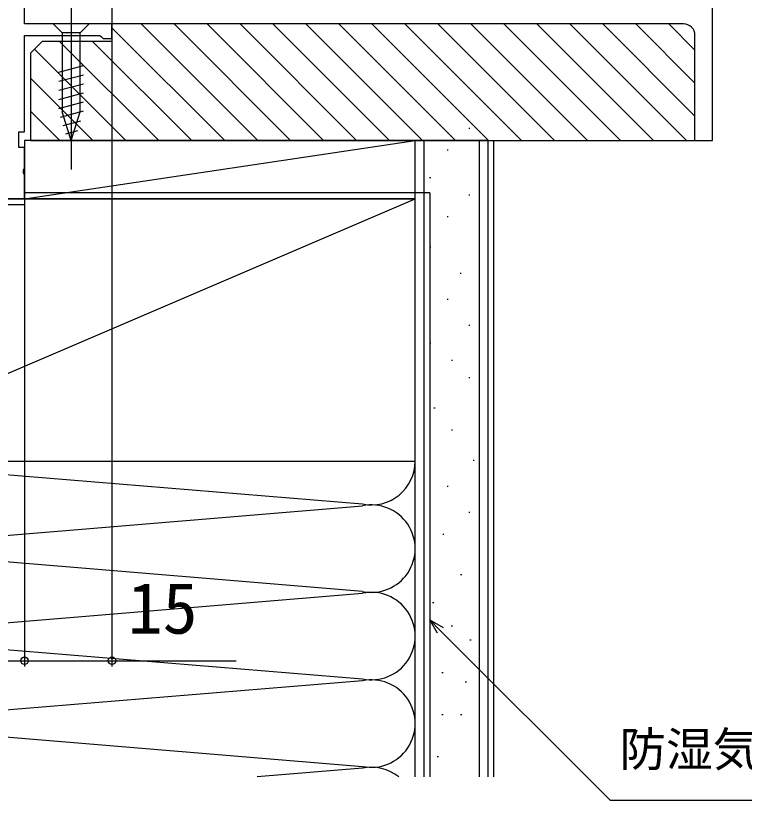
# Model space of a CAD drawing. Units: millimetres, scale not verified. Extents: x -525 to 525, y -783 to 779.
# Drawn here: x -235.8 to -110.8, y 367.1 to 501.7 of the extents above; entities that cross this region are included whole.
import ezdxf
from ezdxf.enums import TextEntityAlignment as Align

# ---------------------------------------------------------------- set-up
doc = ezdxf.new("R2010")
doc.units = ezdxf.units.MM
doc.header["$LTSCALE"] = 4
for name, color, linetype in [('0-2_YKK_11', 7, 'Continuous'), ('0-3_YKK_12', 2, 'Continuous'), ('0-4_YKK_13', 4, 'Continuous'), ('0-5_YKK_D', 6, 'Continuous'), ('0-7_YSS_K', 3, 'Continuous'), ('0-8_YSS_KE', 3, 'Continuous')]:
    doc.layers.add(name, color=color, linetype=linetype)
doc.styles.add('ＭＳ ゴシック', font='')
doc.styles.get('ＭＳ ゴシック').set_extended_font_data('MS Gothic')

msp = doc.modelspace()

# ---------------------------------------------------------------- linework, layer by layer
at = {"layer": '0-2_YKK_11'}
msp.add_lwpolyline([(-346.05, 460.3), (-286.75, 460.3), (-286.75, 440.3), (-284.25, 440.3), (-284.25, 470.3), (-234.25, 470.3), (-234.25, 474.376), (-234.438, 474.766), (-234.438, 475.234), (-234.25, 475.625), (-234.25, 479.1), (-235.25, 479.1), (-235.25, 481.8), (-234.25, 481.8), (-234.25, 498.3), (-221.342, 498.3), (-221.046, 498.05), (-220.75, 497.8), (-219.25, 497.8), (-219.25, 500.3), (-234.25, 500.3), (-234.25, 509.3), (-239.05, 509.3)], dxfattribs=at)
at = {"layer": '0-3_YKK_12'}
msp.add_line((-219.25, 629.283), (-219.25, 498.3), dxfattribs=at)
at = {"layer": '0-4_YKK_13'}
for p, q in [((-226.25, 505.3), (-226.25, 475.3)), ((-223.15, 500.3), (-229.35, 500.3)), ((-229.35, 500.3), (-227.8, 498.75)), ((-223.15, 500.3), (-224.7, 498.75)), ((-227.8, 498.75), (-227.8, 485.216)), ((-224.7, 498.75), (-227.8, 498.75)), ((-224.7, 485.216), (-224.7, 498.75)), ((-228.35, 492.006), (-224.15, 493.131)), ((-228.35, 490.453), (-224.15, 491.579)), ((-228.35, 488.9), (-224.15, 490.026)), ((-228.35, 487.347), (-224.15, 488.473)), ((-228.35, 485.794), (-224.15, 486.92)), ((-228.091, 484.311), (-224.15, 485.367)), ((-226.25, 480.3), (-227.8, 485.216)), ((-226.25, 480.3), (-224.7, 485.216)), ((-227.64, 482.879), (-224.604, 483.692)), ((-227.188, 481.447), (-225.138, 481.996))]:
    msp.add_line(p, q, dxfattribs=at)
at = {"layer": '0-5_YKK_D'}
for p, q in [((-219.25, 498.3), (-219.25, 390.079)), ((-234.25, 470.8), (-234.25, 390.079)), ((-234.25, 469.8), (-234.25, 390.079)), ((-284.25, 391.079), (-234.25, 391.079))]:
    msp.add_line(p, q, dxfattribs=at)
for points in [[(-163.429, 395.807), (-164.749, 398.093), (-162.462, 396.773)], [(-164.749, 398.093), (-162.945, 396.29), (-133.798, 367.142), (-12.794, 367.144)], [(-234.25, 391.079), (-219.25, 391.079), (-197.973, 391.079)]]:
    msp.add_lwpolyline(points, dxfattribs=at)
for centre in [(-234.25, 391.079), (-234.25, 391.079), (-219.25, 391.079)]:
    msp.add_circle(centre, 0.637, dxfattribs=at)
at = {"layer": '0-7_YSS_K'}
for p, q in [((-219.25, 499.632), (-199.918, 480.3)), ((-214.261, 500.3), (-194.261, 480.3)), ((-208.604, 500.3), (-188.604, 480.3)), ((-202.948, 500.3), (-182.948, 480.3)), ((-197.291, 500.3), (-177.291, 480.3)), ((-191.634, 500.3), (-171.634, 480.3)), ((-185.977, 500.3), (-165.977, 480.3)), ((-180.32, 500.3), (-160.32, 480.3)), ((-174.663, 500.3), (-154.663, 480.3)), ((-169.006, 500.3), (-149.006, 480.3)), ((-163.35, 500.3), (-143.35, 480.3)), ((-157.693, 500.3), (-137.693, 480.3)), ((-152.036, 500.3), (-132.036, 480.3)), ((-146.379, 500.3), (-126.379, 480.3)), ((-140.722, 500.3), (-120.722, 480.3)), ((-135.065, 500.3), (-119.25, 484.485)), ((-129.408, 500.3), (-119.25, 490.142)), ((-123.752, 500.3), (-119.25, 495.798)), ((-228.232, 497.3), (-211.232, 480.3)), ((-222.575, 497.3), (-205.575, 480.3)), ((-232.569, 495.981), (-216.889, 480.3)), ((-233.25, 491.004), (-222.546, 480.3)), ((-233.25, 485.348), (-228.202, 480.3)), ((-158.051, 482.421), (-157.851, 482.421)), ((-234.25, 470.3), (-167.25, 480.3)), ((-165.75, 480.3), (-165.75, 371.151)), ((-156.25, 480.3), (-156.25, 371.151)), ((-153.75, 371.151), (-153.75, 480.3)), ((-161.781, 478.691), (-161.581, 478.691)), ((-164.765, 473.97), (-164.565, 473.97)), ((-158.051, 470.986), (-157.851, 470.986)), ((-272.25, 425.3), (-167.25, 470.3)), ((-161.781, 467.256), (-161.581, 467.256)), ((-164.765, 462.034), (-164.565, 462.034)), ((-159.543, 457.558), (-159.343, 457.558)), ((-161.781, 453.082), (-161.581, 453.082)), ((-158.051, 448.606), (-157.851, 448.606)), ((-164.765, 445.622), (-164.565, 445.622)), ((-161.035, 442.638), (-160.835, 442.638)), ((-158.051, 439.654), (-157.851, 439.654)), ((-164.019, 434.432), (-163.819, 434.432)), ((-161.035, 430.703), (-160.835, 430.703)), ((-167.25, 371.151), (-167.25, 425.3)), ((-157.305, 425.481), (-157.105, 425.481)), ((-263.218, 425.142), (-176.282, 417.958)), ((-161.781, 421.005), (-161.581, 421.005)), ((-263.218, 410.458), (-176.282, 417.642)), ((-158.051, 416.529), (-157.851, 416.529)), ((-162.527, 412.799), (-162.327, 412.799)), ((-176.282, 402.958), (-263.218, 410.142)), ((-159.467, 405.868), (-159.267, 405.868)), ((-263.218, 395.458), (-176.282, 402.642)), ((-164.269, 401.066), (-164.069, 401.066)), ((-161.068, 397.065), (-160.868, 397.065)), ((-263.218, 395.142), (-176.282, 387.958)), ((-157.866, 394.664), (-157.666, 394.664)), ((-162.668, 389.061), (-162.468, 389.061)), ((-176.282, 387.642), (-263.218, 380.458)), ((-158.667, 387.461), (-158.467, 387.461)), ((-162.668, 381.859), (-162.468, 381.859)), ((-159.467, 381.859), (-159.267, 381.859)), ((-263.218, 380.142), (-176.282, 372.958)), ((-163.469, 374.656), (-163.269, 374.656)), ((-176.282, 372.642), (-194.326, 371.151))]:
    msp.add_line(p, q, dxfattribs=at)
msp.add_lwpolyline([(-119.25, 480.3), (-116.25, 480.3), (-116.25, 629.283)], dxfattribs=at)
msp.add_lwpolyline([(-234.25, 470.3), (-167.25, 470.3), (-167.25, 480.3), (-234.25, 480.3)], close=True, dxfattribs=at)
for centre, start, end in [((-174.75, 425.3), 258.21646, 0), ((-174.75, 410.3), 258.21646, 101.78354), ((-174.75, 395.3), 258.21646, 101.78354), ((-174.75, 380.3), 258.21646, 101.78354), ((-174.75, 365.3), 51.27157, 101.78354)]:
    msp.add_arc(centre, 7.5, start, end, dxfattribs=at)
at = {"layer": '0-8_YSS_KE'}
for p, q in [((-167.25, 371.151), (-167.25, 480.3)), ((-164.75, 471.3), (-234.25, 471.3)), ((-164.75, 471.3), (-164.75, 371.151))]:
    msp.add_line(p, q, dxfattribs=at)
for points in [[(-121.25, 500.3), (-219.25, 500.3), (-219.25, 497.3), (-231.25, 497.3), (-233.25, 495.3), (-233.25, 480.3)], [(-233.25, 480.3), (-119.25, 480.3), (-119.25, 498.3)], [(-154.75, 371.151), (-154.75, 480.3), (-167.25, 480.3)], [(-283.25, 371.151), (-283.25, 469.3), (-234.25, 469.3)]]:
    msp.add_lwpolyline(points, dxfattribs=at)
msp.add_lwpolyline([(-167.25, 425.3), (-167.25, 470.3), (-272.25, 470.3), (-272.25, 425.3)], close=True, dxfattribs=at)
msp.add_arc((-121.25, 498.3), 2, 0.00001, 89.99999, dxfattribs=at)

# ---------------------------------------------------------------- texts
at = {"layer": '0-5_YKK_D', "style": 'ＭＳ ゴシック'}
for s, height, p in [('15', 8.798, (-216.541, 393.079)), ('防湿気密フィルム（別途）', 5.865, (-132.214, 371.207))]:
    msp.add_text(s, height=height, dxfattribs=at).set_placement(p, align=Align.BOTTOM_LEFT)

doc.saveas('drawing.dxf')
